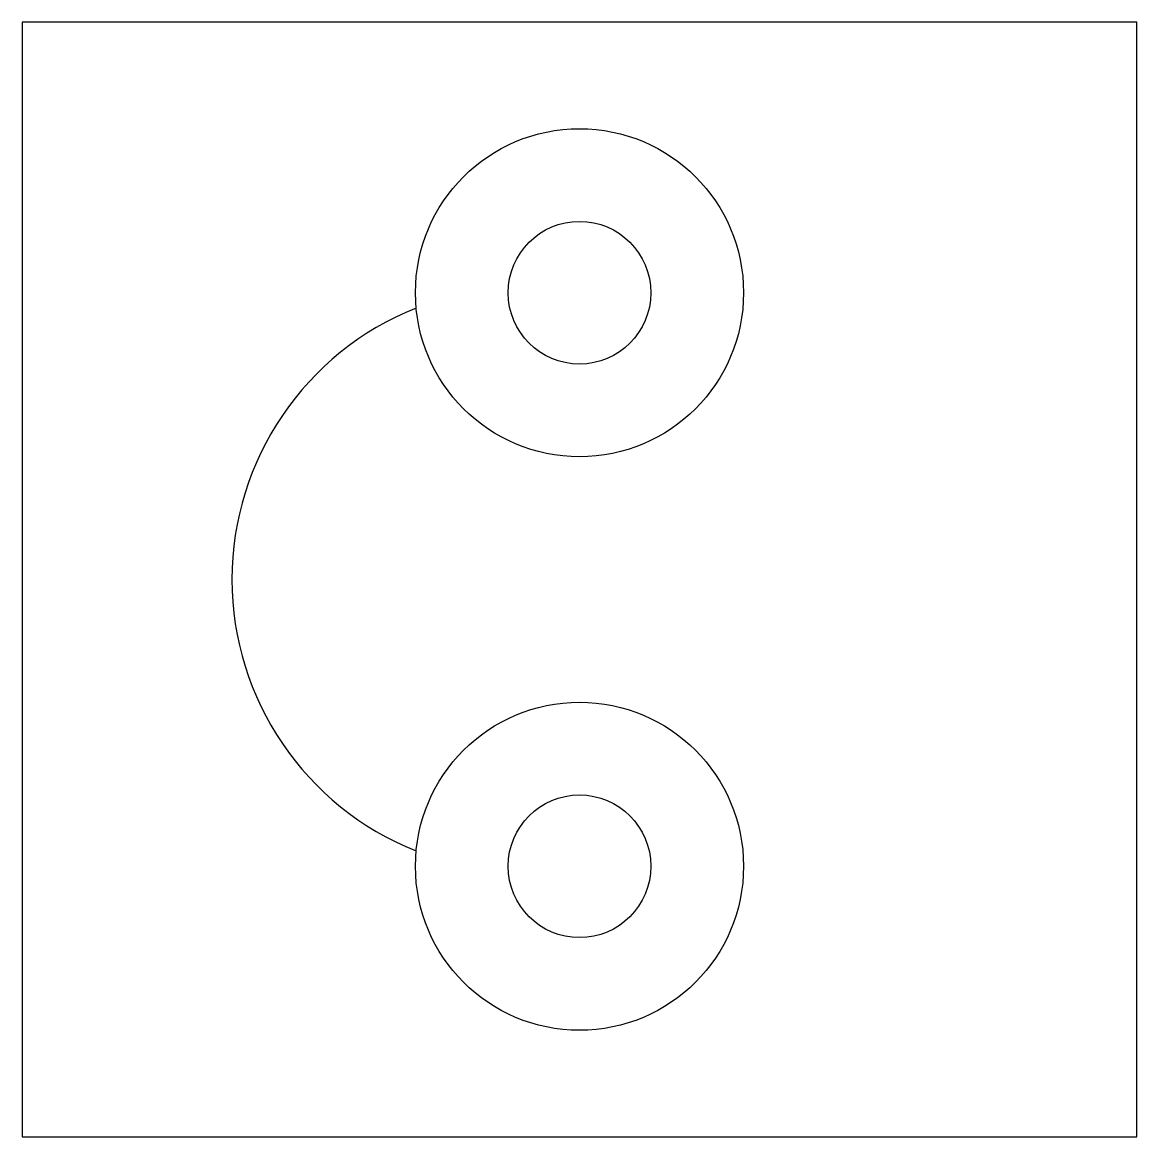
# Model space of a CAD drawing. Extents: x -0.078 to 0.078, y 0 to 0.156.
import ezdxf

# ---------------------------------------------------------------- set-up
doc = ezdxf.new("R2010")
doc.units = 0
doc.header["$MEASUREMENT"] = 0
doc.layers.get('0').update_dxf_attribs({"linetype": 'CONTINUOUS'})

msp = doc.modelspace()

# ---------------------------------------------------------------- linework, layer by layer
for p, q in [((-0.078125, 0.15625), (-0.078125, 0)), ((0.078125, 0.15625), (-0.078125, 0.15625)), ((0.078125, 0), (0.078125, 0.15625)), ((-0.078125, 0), (0.078125, 0))]:
    msp.add_line(p, q)
for centre, radius in [((0, 0.1183343633644638), 0.023), ((0, 0.1183343633644638), 0.01), ((0, 0.03791563663553577), 0.023), ((0, 0.03791563663553577), 0.01)]:
    msp.add_circle(centre, radius)
msp.add_arc((-0.007772503581233714, 0.078125), 0.04095368987155826, 111.6761178352399, 248.3238821647601)

doc.saveas('drawing.dxf')
